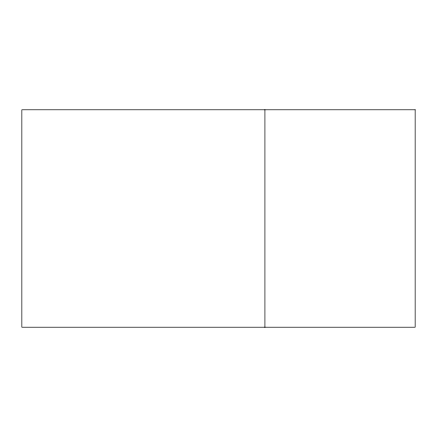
<?xml version="1.0" encoding="UTF-8"?>
<svg xmlns="http://www.w3.org/2000/svg" width="437" height="437" viewBox="0 0 437 437"><rect width="100%" height="100%" fill="white"/><g stroke="black" fill="none" stroke-linecap="round" stroke-linejoin="round"><path stroke-width="0.66" d="M264.92 109.796L264.92 327.204M415.15 109.796L21.85 109.796L21.85 327.204L415.15 327.204L415.15 109.796"/></g></svg>
